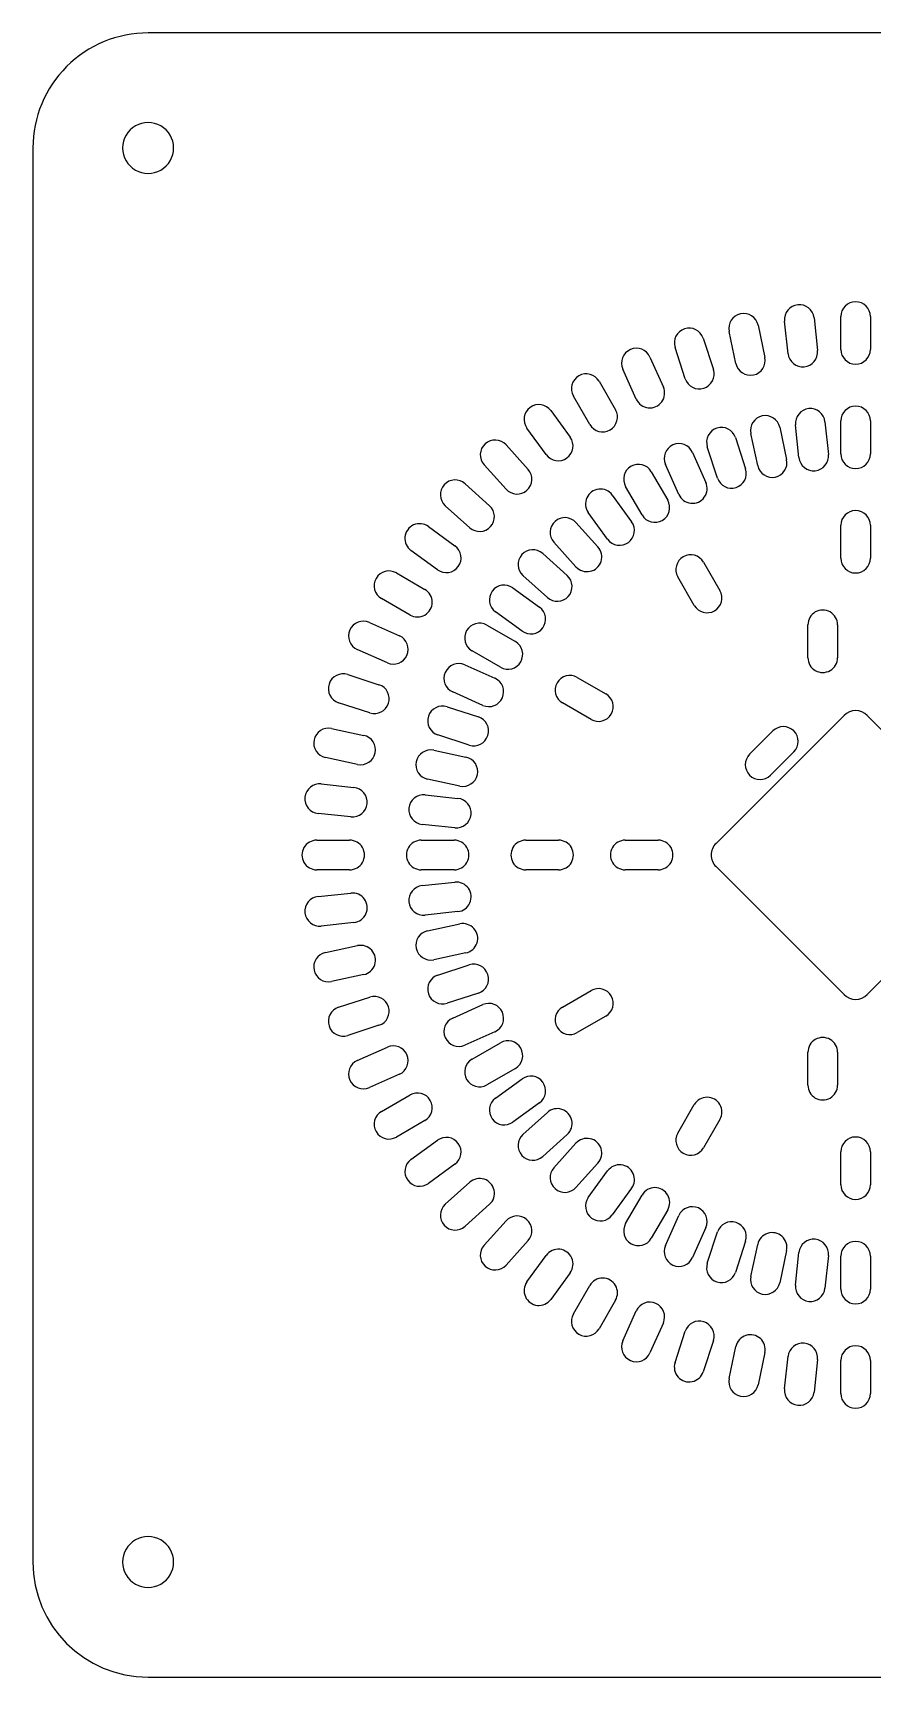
# Model space of a CAD drawing. Extents: x 2 to 207, y 80 to 283.
# Drawn here: x 2.4 to 53.4, y 183.4 to 283.4 of the extents above; entities that cross this region are included whole.
import ezdxf

# ---------------------------------------------------------------- set-up
doc = ezdxf.new("R2010")
doc.units = 0
doc.layers.add('Layer_1', color=7, linetype='CONTINUOUS')

msp = doc.modelspace()

# ---------------------------------------------------------------- linework, layer by layer
at = {"layer": 'Layer_1', "color": 7}
for points in [[(95.412697, 283.4381), (9.412698, 283.4381)], [(2.412698, 276.4381), (2.412698, 190.438089)], [(10.962698, 276.4381), (10.962698, 276.4381)], [(49.884495, 266.102801), (50.093498, 264.113701)], [(51.5127, 264.188101), (51.5127, 266.188102)], [(53.312697, 266.188102), (53.312697, 264.188101)], [(45.139101, 263.329002), (44.723198, 265.285302)], [(46.483898, 265.659602), (46.899696, 263.703302)], [(48.303396, 263.9256), (48.094298, 265.914601)], [(42.054497, 262.405001), (41.436396, 264.307102)], [(43.148297, 264.8633), (43.7664, 262.961202)], [(39.914298, 263.722801), (40.727697, 261.8957)], [(36.817096, 262.250402), (37.817096, 260.518402)], [(39.083399, 261.163601), (38.269897, 262.990702)], [(36.258296, 259.618401), (35.258298, 261.350401)], [(33.890798, 260.4624), (35.066398, 258.844401)], [(33.610196, 257.7864), (32.434599, 259.4044)], [(46.459297, 257.117802), (46.043496, 259.074101)], [(47.804196, 259.448303), (48.219997, 257.492)], [(48.967095, 257.610401), (48.758096, 259.599402)], [(50.5482, 259.787601), (50.757299, 257.798502)], [(51.5127, 257.838101), (51.5127, 259.838102)], [(53.312697, 259.838102), (53.312697, 257.838101)], [(31.167498, 258.378302), (32.505796, 256.892001)], [(44.016697, 256.365801), (43.398696, 258.267902)], [(45.110599, 258.8241), (45.728598, 256.922002)], [(31.168096, 255.687601), (29.829798, 257.173902)], [(41.666097, 255.362501), (40.852698, 257.189602)], [(42.496996, 257.9217), (43.310496, 256.094701)], [(28.676898, 256.021002), (30.163199, 254.682701)], [(39.992096, 256.751201), (40.992096, 255.019101)], [(37.623297, 255.325202), (38.798897, 253.707101)], [(39.433298, 254.1191), (38.433298, 255.851203)], [(28.958799, 253.345001), (27.472498, 254.683302)], [(37.342596, 252.649101), (36.167096, 254.267101)], [(26.446397, 253.416201), (28.064397, 252.240601)], [(35.416497, 253.659301), (36.754696, 252.173102)], [(51.5127, 251.488101), (51.5127, 253.488102)], [(53.312697, 253.488102), (53.312697, 251.488101)], [(35.417096, 250.9686), (34.078798, 252.454901)], [(27.006399, 250.784402), (25.3884, 251.960002)], [(33.395896, 251.772002), (34.882197, 250.433701)], [(43.167096, 251.2519), (44.167096, 249.519903)], [(24.500399, 250.592502), (26.232399, 249.592501)], [(33.677698, 249.096101), (32.191496, 250.434303)], [(42.608298, 248.619902), (41.6083, 250.351902)], [(25.332398, 248.033701), (23.600398, 249.033701)], [(31.583697, 249.683702), (33.201696, 248.508201)], [(32.143696, 247.0519), (30.525598, 248.227503)], [(22.860098, 247.5809), (24.687199, 246.767401)], [(29.999597, 247.417502), (31.731697, 246.417501)], [(49.512696, 245.438103), (49.512696, 247.438102)], [(51.312698, 247.438102), (51.312698, 245.438103)], [(23.955097, 245.123101), (22.127999, 245.936502)], [(30.831696, 244.858701), (29.099599, 245.858701)], [(21.543697, 244.414401), (23.445799, 243.7963)], [(28.661198, 244.998101), (30.488299, 244.1847)], [(35.498898, 244.242502), (37.230898, 243.242501)], [(29.756099, 242.540302), (27.928998, 243.353801)], [(22.889598, 242.084403), (20.987497, 242.7025)], [(27.582897, 242.452101), (29.484999, 241.834102)], [(36.330897, 241.683701), (34.598897, 242.683701)], [(20.565498, 241.127601), (22.521798, 240.711702)], [(51.705596, 241.9234), (43.927397, 234.145201)], [(60.897997, 234.145201), (53.119798, 241.9234)], [(28.928798, 240.122202), (27.0267, 240.740201)], [(47.383397, 240.981602), (45.969195, 239.567401)], [(22.147498, 238.951101), (20.191198, 239.366902)], [(26.776699, 239.807301), (28.732998, 239.3915)], [(47.241998, 238.294601), (48.656197, 239.7088)], [(28.358797, 237.6308), (26.402497, 238.046601)], [(19.936199, 237.756502), (21.9252, 237.547401)], [(26.251398, 237.092701), (28.240399, 236.883702)], [(21.737099, 235.757302), (19.747999, 235.966302)], [(28.052298, 235.093501), (26.063199, 235.302603)], [(19.662698, 234.338102), (21.662699, 234.338102)], [(26.012698, 234.338102), (28.012699, 234.338102)], [(32.362698, 234.338102), (34.362699, 234.338102)], [(38.412698, 234.338102), (40.412697, 234.338102)], [(21.662699, 232.5381), (19.662698, 232.5381)], [(28.012699, 232.5381), (26.012698, 232.5381)], [(34.362696, 232.5381), (32.362698, 232.5381)], [(40.412697, 232.5381), (38.412698, 232.5381)], [(43.9274, 232.731002), (51.705599, 224.952802)], [(53.119798, 224.952802), (60.897997, 232.731002)], [(19.747999, 230.909901), (21.737099, 231.118901)], [(26.063199, 231.5736), (28.052298, 231.782702)], [(21.9252, 229.328802), (19.936199, 229.119701)], [(28.240399, 229.992501), (26.251398, 229.783501)], [(26.402497, 228.829602), (28.358797, 229.245402)], [(20.191198, 227.509301), (22.147498, 227.925102)], [(28.732998, 227.484703), (26.776699, 227.068902)], [(22.521798, 226.164501), (20.565498, 225.748601)], [(27.0267, 226.136002), (28.928798, 226.754001)], [(29.484999, 225.0421), (27.582897, 224.424101)], [(34.598897, 224.192501), (36.3309, 225.192502)], [(20.987497, 224.173703), (22.889598, 224.7918)], [(27.928998, 223.522401), (29.756099, 224.335901)], [(23.445799, 223.079902), (21.543697, 222.461802)], [(37.230898, 223.633701), (35.498898, 222.633701)], [(30.488299, 222.691503), (28.661198, 221.878101)], [(29.099599, 221.017501), (30.831696, 222.017502)], [(22.127999, 220.939701), (23.955097, 221.753102)], [(49.512696, 219.438101), (49.512696, 221.4381)], [(51.312698, 221.4381), (51.312698, 219.438101)], [(24.687199, 220.108802), (22.860098, 219.295302)], [(31.731697, 220.458701), (29.999597, 219.458701)], [(30.525598, 218.6487), (32.143696, 219.824303)], [(23.600398, 217.842501), (25.332398, 218.842502)], [(33.201696, 218.368002), (31.583697, 217.192501)], [(41.608298, 216.524301), (42.608296, 218.256301)], [(26.232399, 217.283701), (24.500399, 216.283701)], [(32.191496, 216.4419), (33.677698, 217.780102)], [(44.167096, 217.3563), (43.167096, 215.624303)], [(25.3884, 214.916201), (27.006399, 216.091801)], [(34.882197, 216.442501), (33.395896, 215.104201)], [(34.078798, 214.421302), (35.417096, 215.9076)], [(51.5127, 213.388101), (51.5127, 215.388102)], [(53.312697, 215.388102), (53.312697, 213.388101)], [(28.0644, 214.635602), (26.4464, 213.460002)], [(36.754696, 214.703101), (35.416497, 213.216902)], [(36.167096, 212.609102), (37.342596, 214.227102)], [(27.472498, 212.192901), (28.958799, 213.531201)], [(38.798897, 213.169102), (37.623297, 211.551)], [(30.163199, 212.193502), (28.676898, 210.855201)], [(38.433298, 211.025), (39.433298, 212.757103)], [(29.829798, 209.702301), (31.168096, 211.188602)], [(40.992096, 211.857102), (39.992096, 210.125002)], [(40.852698, 209.686601), (41.666097, 211.513702)], [(43.310496, 210.781502), (42.496996, 208.954401)], [(43.398696, 208.6083), (44.016697, 210.510402)], [(32.505796, 209.984201), (31.167498, 208.497901)], [(32.434599, 207.4718), (33.610196, 209.089803)], [(45.728595, 209.954201), (45.110596, 208.052102)], [(46.043496, 207.802102), (46.459297, 209.758401)], [(48.219997, 209.384203), (47.804196, 207.4279)], [(48.758096, 207.276801), (48.967098, 209.265802)], [(50.757296, 209.077701), (50.548197, 207.088601)], [(51.5127, 207.038101), (51.5127, 209.038102)], [(53.312697, 209.038102), (53.312697, 207.038101)], [(35.066398, 208.031802), (33.890798, 206.413802)], [(35.258298, 205.525802), (36.258298, 207.257802)], [(37.817096, 206.357801), (36.817096, 204.625801)], [(38.269897, 203.885501), (39.083399, 205.712602)], [(40.727697, 204.9805), (39.914298, 203.153402)], [(41.436399, 202.5691), (42.054499, 204.471202)], [(43.7664, 203.915001), (43.148297, 202.012903)], [(44.723198, 201.590901), (45.139101, 203.547201)], [(46.899696, 203.172901), (46.483898, 201.216601)], [(48.094301, 200.961602), (48.303399, 202.9506)], [(50.093498, 202.762502), (49.884498, 200.773402)], [(51.5127, 200.688101), (51.5127, 202.688102)], [(53.312697, 202.688102), (53.312697, 200.688101)], [(10.962698, 190.438089), (10.962698, 190.438089)], [(9.412698, 183.438103), (95.412697, 183.438103)]]:
    msp.add_lwpolyline(points, dxfattribs=at)
for points in [[(9.412698, 283.4381), (7.556183, 283.4381), (5.775706, 282.700602), (4.462951, 281.387848)], [(4.462951, 281.387848), (3.150196, 280.075093), (2.412698, 278.294616), (2.412698, 276.4381)], [(10.187698, 277.780439), (9.708127, 278.05732), (9.11727, 278.05732), (8.637698, 277.780439)], [(8.637698, 277.780439), (8.158127, 277.503559), (7.862698, 276.991862), (7.862698, 276.4381)], [(10.962698, 276.4381), (10.962698, 276.991862), (10.66727, 277.503559), (10.187698, 277.780439)], [(7.862698, 276.4381), (7.862698, 275.884338), (8.158127, 275.372642), (8.637698, 275.095761)], [(10.187698, 275.095761), (10.66727, 275.372642), (10.962698, 275.884338), (10.962698, 276.4381)], [(8.637698, 275.095761), (9.11727, 274.81888), (9.708127, 274.81888), (10.187698, 275.095761)], [(52.412698, 267.086285), (51.916352, 267.086285), (51.513702, 266.684448), (51.5127, 266.188102)], [(53.312697, 266.188102), (53.311695, 266.684448), (52.909045, 267.086285), (52.412698, 267.086285)], [(45.416528, 266.352492), (44.930428, 266.249168), (44.620074, 265.77141), (44.723263, 265.285282)], [(46.483929, 265.659523), (46.380471, 266.145594), (45.902627, 266.455816), (45.416528, 266.352492)], [(48.895333, 266.903664), (48.401041, 266.851711), (48.042435, 266.408921), (48.094329, 265.914623)], [(49.88447, 266.102778), (49.832458, 266.597064), (49.389625, 266.955617), (48.895333, 266.903664)], [(42.014763, 265.439677), (41.542611, 265.286267), (41.283851, 264.779505), (41.436447, 264.307088)], [(43.148348, 264.863314), (42.994123, 265.335202), (42.486916, 265.593088), (42.014763, 265.439677)], [(38.726079, 264.178788), (38.272036, 263.976634), (38.067809, 263.444706), (38.269905, 262.990637)], [(39.914287, 263.722764), (39.712076, 264.176781), (39.180122, 264.380941), (38.726079, 264.178788)], [(49.292289, 263.12632), (49.785923, 263.178205), (50.144364, 263.619941), (50.093467, 264.113679)], [(51.5127, 264.188101), (51.513702, 263.691755), (51.916352, 263.289918), (52.412698, 263.289918)], [(52.412698, 263.289918), (52.909045, 263.289918), (53.311695, 263.691755), (53.312697, 264.188101)], [(45.139064, 263.329081), (45.242465, 262.842948), (45.720346, 262.532656), (46.206493, 262.63599)], [(46.206493, 262.63599), (46.69264, 262.739323), (47.002999, 263.21716), (46.899733, 263.703322)], [(48.303331, 263.925524), (48.356202, 263.431994), (48.798654, 263.074436), (49.292289, 263.12632)], [(35.588299, 262.57878), (35.158243, 262.330487), (35.010558, 261.780789), (35.258275, 261.350401)], [(36.817118, 262.250402), (36.568249, 262.680125), (36.018354, 262.827073), (35.588299, 262.57878)], [(42.054446, 262.404987), (42.208102, 261.932335), (42.715792, 261.673703), (43.188468, 261.827285)], [(43.188468, 261.827285), (43.661145, 261.980866), (43.919856, 262.488515), (43.766349, 262.961216)], [(39.083306, 261.163539), (39.21389, 260.869486), (39.491515, 260.667509), (39.811485, 260.633775)], [(39.811485, 260.633775), (40.131456, 260.600041), (40.445097, 260.739683), (40.634131, 261.000039)], [(40.634131, 261.000039), (40.823165, 261.260396), (40.858834, 261.60186), (40.727688, 261.895663)], [(32.63369, 260.661517), (32.231563, 260.369354), (32.14242, 259.806521), (32.434582, 259.404394)], [(33.890812, 260.462409), (33.59865, 260.864536), (33.035817, 260.953679), (32.63369, 260.661517)], [(37.487633, 259.289088), (37.918054, 259.537591), (38.065562, 260.087946), (37.817119, 260.518402)], [(46.736729, 260.141292), (46.25063, 260.037968), (45.940276, 259.56021), (46.043465, 259.074082)], [(47.804131, 259.448322), (47.700673, 259.934393), (47.222829, 260.244615), (46.736729, 260.141292)], [(49.559308, 260.586782), (49.065673, 260.534898), (48.707232, 260.093162), (48.75813, 259.599424)], [(50.548265, 259.787579), (50.495395, 260.281109), (50.052943, 260.638666), (49.559308, 260.586782)], [(52.412698, 260.736285), (51.916352, 260.736285), (51.513702, 260.334448), (51.5127, 259.838102)], [(53.312697, 259.838102), (53.311695, 260.334448), (52.909045, 260.736285), (52.412698, 260.736285)], [(36.258273, 259.618401), (36.506837, 259.188015), (37.057213, 259.040584), (37.487633, 259.289088)], [(43.977034, 259.400574), (43.504844, 259.247151), (43.246088, 258.740325), (43.398749, 258.267888)], [(45.11065, 258.824115), (44.956467, 259.296057), (44.449225, 259.553996), (43.977034, 259.400574)], [(29.897591, 258.443697), (29.528689, 258.111535), (29.498389, 257.5434), (29.829869, 257.173885)], [(31.167526, 258.378319), (30.834684, 258.746608), (30.266494, 258.775859), (29.897591, 258.443697)], [(34.867304, 257.587287), (35.269431, 257.87945), (35.358575, 258.442282), (35.066412, 258.844409)], [(41.308779, 258.377789), (40.854736, 258.175636), (40.65051, 257.643707), (40.852605, 257.189639)], [(42.496987, 257.921765), (42.294777, 258.375783), (41.762822, 258.579942), (41.308779, 258.377789)], [(33.610182, 257.786395), (33.902345, 257.384268), (34.465177, 257.295124), (34.867304, 257.587287)], [(38.763522, 257.079195), (38.333617, 256.830989), (38.185858, 256.281562), (38.433275, 255.851203)], [(39.992118, 256.751201), (39.743124, 257.18065), (39.193427, 257.327401), (38.763522, 257.079195)], [(46.459266, 257.117782), (46.562658, 256.63164), (47.040543, 256.321337), (47.526697, 256.424672)], [(47.526697, 256.424672), (48.012852, 256.528007), (48.32321, 257.005856), (48.219932, 257.492023)], [(48.967126, 257.610325), (49.019139, 257.116039), (49.461971, 256.757486), (49.956263, 256.809439)], [(49.956263, 256.809439), (50.450555, 256.861392), (50.809161, 257.304181), (50.757268, 257.798479)], [(51.5127, 257.838101), (51.513702, 257.341755), (51.916352, 256.939918), (52.412698, 256.939918)], [(52.412698, 256.939918), (52.909045, 256.939918), (53.311695, 257.341755), (53.312697, 257.838101)], [(28.676915, 256.020931), (28.307456, 256.352899), (27.738913, 256.322807), (27.406562, 255.953693)], [(32.438374, 255.621795), (32.807437, 255.954101), (32.837579, 256.522546), (32.505728, 256.892018)], [(43.216483, 255.199521), (43.405484, 255.459682), (43.44132, 255.800916), (43.31049, 256.094664)], [(44.016745, 256.365787), (44.170401, 255.893135), (44.678091, 255.634503), (45.150768, 255.788085)], [(45.150768, 255.788085), (45.623444, 255.941666), (45.882156, 256.449315), (45.728649, 256.922016)], [(27.406562, 255.953693), (27.074211, 255.584579), (27.103713, 255.016005), (27.472481, 254.683271)], [(31.168068, 255.687584), (31.500828, 255.318931), (32.06931, 255.289489), (32.438374, 255.621795)], [(36.072895, 255.162243), (35.942115, 254.868461), (35.97802, 254.527223), (36.167081, 254.267095)], [(36.801083, 255.691302), (36.481267, 255.657707), (36.203675, 255.456025), (36.072895, 255.162243)], [(37.623314, 255.325109), (37.434341, 255.585302), (37.120899, 255.724898), (36.801083, 255.691302)], [(40.662636, 253.789787), (41.093057, 254.038291), (41.240565, 254.588646), (40.992122, 255.019101)], [(41.666108, 255.362538), (41.796864, 255.068756), (42.074429, 254.867057), (42.394232, 254.833431)], [(42.394232, 254.833431), (42.714036, 254.799805), (43.027483, 254.93936), (43.216483, 255.199521)], [(30.229058, 253.412379), (30.561382, 253.781463), (30.531916, 254.349982), (30.163216, 254.682732)], [(35.416427, 253.659318), (35.083677, 254.028018), (34.515157, 254.057485), (34.146074, 253.72516)], [(39.433276, 254.1191), (39.68184, 253.688715), (40.232216, 253.541284), (40.662636, 253.789787)], [(52.412698, 254.386285), (51.916352, 254.386285), (51.513702, 253.984448), (51.5127, 253.488102)], [(53.312697, 253.488102), (53.311695, 253.984448), (52.909045, 254.386285), (52.412698, 254.386285)], [(25.551336, 253.510294), (25.257595, 253.379512), (25.055939, 253.101956), (25.022329, 252.782179)], [(26.446405, 253.416217), (26.186275, 253.605214), (25.845076, 253.641075), (25.551336, 253.510294)], [(28.958782, 253.345072), (29.328248, 253.013173), (29.896734, 253.043295), (30.229058, 253.412379)], [(34.146074, 253.72516), (33.77699, 253.392836), (33.746868, 252.824351), (34.078767, 252.454884)], [(38.599704, 252.449987), (39.001831, 252.74215), (39.090975, 253.304983), (38.798812, 253.70711)], [(25.022329, 252.782179), (24.988718, 252.462401), (25.128261, 252.148984), (25.388391, 251.959987)], [(28.263391, 250.983584), (28.555518, 251.385664), (28.466435, 251.948422), (28.064405, 252.240618)], [(33.395913, 251.772033), (33.026524, 252.104599), (32.457481, 252.074763), (32.124897, 251.70539)], [(36.941849, 251.292687), (37.04121, 251.598489), (36.969879, 251.93407), (36.754727, 252.17302)], [(37.342582, 252.649095), (37.634745, 252.246968), (38.197578, 252.157825), (38.599704, 252.449987)], [(32.124897, 251.70539), (31.792313, 251.336017), (31.822122, 250.766972), (32.191479, 250.43437)], [(36.273019, 250.690469), (36.587532, 250.757321), (36.842488, 250.986885), (36.941849, 251.292687)], [(41.938522, 251.579895), (41.508617, 251.331689), (41.360858, 250.782262), (41.608275, 250.351902)], [(43.167118, 251.2519), (42.918124, 251.68135), (42.368427, 251.828101), (41.938522, 251.579895)], [(51.5127, 251.488101), (51.513702, 250.991755), (51.916352, 250.589918), (52.412698, 250.589918)], [(52.412698, 250.589918), (52.909045, 250.589918), (53.311695, 250.991755), (53.312697, 251.488101)], [(23.271085, 250.263039), (23.022581, 249.832618), (23.170012, 249.282243), (23.600398, 249.033679)], [(24.500399, 250.592525), (24.069943, 250.840968), (23.519588, 250.69346), (23.271085, 250.263039)], [(27.006391, 250.784385), (27.40852, 250.492326), (27.971263, 250.581505), (28.263391, 250.983584)], [(34.948796, 249.162713), (35.28138, 249.532086), (35.251571, 250.101131), (34.882214, 250.433733)], [(35.417067, 250.968583), (35.632219, 250.729633), (35.958506, 250.623617), (36.273019, 250.690469)], [(26.682509, 248.81308), (26.682494, 249.134649), (26.510909, 249.431778), (26.232399, 249.592524)], [(30.327026, 249.484286), (30.034989, 249.082332), (30.123915, 248.519767), (30.525691, 248.227486)], [(31.583705, 249.683716), (31.181574, 249.975508), (30.619063, 249.88624), (30.327026, 249.484286)], [(33.67778, 249.09607), (34.047169, 248.763503), (34.616212, 248.79334), (34.948796, 249.162713)], [(43.837636, 248.290589), (44.268057, 248.539092), (44.415565, 249.089447), (44.167122, 249.519903)], [(25.332398, 248.033678), (25.610863, 247.872854), (25.953977, 247.872822), (26.232472, 248.033593)], [(26.232472, 248.033593), (26.510966, 248.194365), (26.682524, 248.49151), (26.682509, 248.81308)], [(33.400501, 247.25122), (33.692576, 247.653225), (33.603585, 248.21587), (33.201705, 248.508116)], [(42.608276, 248.619902), (42.85684, 248.189516), (43.407216, 248.042085), (43.837636, 248.290589)], [(49.962696, 248.217525), (49.684235, 248.056756), (49.512696, 247.759641), (49.512696, 247.438102)], [(50.862697, 248.217525), (50.584236, 248.378295), (50.241158, 248.378295), (49.962696, 248.217525)], [(51.312698, 247.438102), (51.312698, 247.759641), (51.141159, 248.056756), (50.862697, 248.217525)], [(21.672012, 247.124718), (21.469859, 246.670675), (21.674019, 246.138721), (22.128036, 245.93651)], [(22.860163, 247.580892), (22.406094, 247.782988), (21.874165, 247.578761), (21.672012, 247.124718)], [(28.770939, 247.08766), (28.522583, 246.657495), (28.669677, 246.107456), (29.099599, 245.858679)], [(29.999597, 247.417525), (29.569189, 247.665459), (29.019294, 247.517826), (28.770939, 247.08766)], [(32.14369, 247.051886), (32.545821, 246.759984), (33.108427, 246.849215), (33.400501, 247.25122)], [(25.142604, 245.579591), (25.344637, 246.033367), (25.140844, 246.565026), (24.687261, 246.767494)], [(32.06101, 245.188164), (32.309513, 245.618584), (32.162083, 246.16896), (31.731697, 246.417524)], [(23.955137, 245.123112), (24.409106, 244.921512), (24.94057, 245.125814), (25.142604, 245.579591)], [(28.661161, 244.998192), (28.207093, 245.200287), (27.675164, 244.996061), (27.473011, 244.542018)], [(30.831696, 244.858678), (31.262151, 244.610235), (31.812506, 244.757743), (32.06101, 245.188164)], [(49.512696, 245.438103), (49.512696, 245.116563), (49.684235, 244.819449), (49.962696, 244.658679)], [(50.862697, 244.658679), (51.141159, 244.819449), (51.312698, 245.116563), (51.312698, 245.438103)], [(21.543712, 244.414353), (21.071109, 244.567543), (20.563769, 244.308814), (20.410247, 243.836319)], [(27.473011, 244.542018), (27.270858, 244.087975), (27.475017, 243.556021), (27.929035, 243.35381)], [(30.944286, 242.996484), (31.146439, 243.450527), (30.94228, 243.982481), (30.488262, 244.184692)], [(35.498898, 244.242525), (35.068442, 244.490968), (34.518087, 244.34346), (34.269584, 243.913039)], [(49.962696, 244.658679), (50.241158, 244.497909), (50.584236, 244.497909), (50.862697, 244.658679)], [(20.410247, 243.836319), (20.256726, 243.363825), (20.515099, 242.856302), (20.987485, 242.702449)], [(24.023515, 242.662332), (24.177097, 243.135008), (23.918465, 243.642698), (23.445813, 243.796354)], [(34.269584, 243.913039), (34.02108, 243.482618), (34.168511, 242.932243), (34.598897, 242.683679)], [(37.560211, 242.013164), (37.808715, 242.443584), (37.661284, 242.99396), (37.230898, 243.242524)], [(22.889584, 242.084451), (23.362285, 241.930944), (23.869934, 242.189655), (24.023515, 242.662332)], [(27.582912, 242.452053), (27.110309, 242.605243), (26.602968, 242.346514), (26.449447, 241.87402)], [(29.756136, 242.54031), (30.210204, 242.338214), (30.742133, 242.542441), (30.944286, 242.996484)], [(36.330897, 241.683678), (36.761353, 241.435235), (37.311708, 241.582743), (37.560211, 242.013164)], [(53.119803, 241.923409), (52.72928, 242.313931), (52.096117, 242.313931), (51.705594, 241.923409)], [(20.565518, 241.127534), (20.07939, 241.230723), (19.601631, 240.920369), (19.498308, 240.434269)], [(26.449447, 241.87402), (26.295926, 241.401525), (26.554299, 240.894003), (27.026685, 240.74015)], [(30.061758, 240.700341), (30.215218, 241.172644), (29.957119, 241.679989), (29.485013, 241.834052)], [(48.656192, 240.981598), (48.30472, 241.33307), (47.734871, 241.333069), (47.3834, 240.981597)], [(19.498308, 240.434269), (19.394984, 239.94817), (19.705206, 239.470326), (20.191277, 239.366868)], [(23.214688, 239.644331), (23.318012, 240.130431), (23.00779, 240.608275), (22.521719, 240.711733)], [(28.928784, 240.122151), (29.401282, 239.969294), (29.908298, 240.228039), (30.061758, 240.700341)], [(48.656194, 239.708805), (49.007665, 240.060278), (49.007665, 240.630126), (48.656192, 240.981598)], [(22.147478, 238.951067), (22.633606, 238.847878), (23.111365, 239.158232), (23.214688, 239.644331)], [(25.709508, 239.114071), (25.606185, 238.627971), (25.916407, 238.150127), (26.402478, 238.046669)], [(26.776718, 239.807335), (26.29059, 239.910524), (25.812832, 239.60017), (25.709508, 239.114071)], [(29.425987, 238.324132), (29.529311, 238.810232), (29.219089, 239.288076), (28.733018, 239.391534)], [(45.969201, 239.567398), (45.617808, 239.215912), (45.617845, 238.646127), (45.969285, 238.294688)], [(28.358777, 237.630868), (28.844905, 237.527679), (29.322664, 237.838033), (29.425987, 238.324132)], [(45.969285, 238.294688), (46.320724, 237.943248), (46.890509, 237.94321), (47.241995, 238.294604)], [(19.936177, 237.756471), (19.442067, 237.808031), (18.999631, 237.44948), (18.947701, 236.955409)], [(22.725431, 236.558413), (22.777354, 237.052419), (22.419234, 237.495086), (21.925276, 237.547471)], [(26.251376, 237.09267), (25.757321, 237.144131), (25.314989, 236.785597), (25.263066, 236.291591)], [(18.947701, 236.955409), (18.895771, 236.461338), (19.25399, 236.018633), (19.748022, 235.966333)], [(21.737121, 235.757333), (22.231176, 235.705872), (22.673508, 236.064407), (22.725431, 236.558413)], [(25.263066, 236.291591), (25.211143, 235.797584), (25.569264, 235.354917), (26.063221, 235.302532)], [(29.04063, 235.894612), (29.092553, 236.388618), (28.734433, 236.831285), (28.240475, 236.883671)], [(28.05232, 235.093532), (28.546375, 235.042071), (28.988707, 235.400606), (29.04063, 235.894612)], [(19.662698, 234.338102), (19.341158, 234.338102), (19.044044, 234.166563), (18.883274, 233.888102)], [(22.442123, 233.888102), (22.281353, 234.166563), (21.984239, 234.338102), (21.662699, 234.338102)], [(26.012698, 234.338102), (25.691158, 234.338102), (25.394044, 234.166563), (25.233274, 233.888102)], [(28.792123, 233.888102), (28.631353, 234.166563), (28.334239, 234.338102), (28.012699, 234.338102)], [(32.362698, 234.338102), (32.041158, 234.338102), (31.744044, 234.166563), (31.583274, 233.888102)], [(35.14212, 233.888102), (34.981351, 234.166563), (34.684236, 234.338102), (34.362696, 234.338102)], [(38.412698, 234.338102), (38.091159, 234.338102), (37.794044, 234.166563), (37.633275, 233.888102)], [(41.192121, 233.888102), (41.031351, 234.166563), (40.734236, 234.338102), (40.412697, 234.338102)], [(43.927391, 234.145209), (43.739854, 233.957673), (43.634497, 233.703318), (43.634497, 233.438101)], [(18.883274, 233.888102), (18.722504, 233.609641), (18.722504, 233.266562), (18.883274, 232.988101)], [(22.442123, 232.988101), (22.602893, 233.266562), (22.602893, 233.609641), (22.442123, 233.888102)], [(25.233274, 233.888102), (25.072504, 233.609641), (25.072504, 233.266562), (25.233274, 232.988101)], [(28.792123, 232.988101), (28.952893, 233.266562), (28.952893, 233.609641), (28.792123, 233.888102)], [(31.583274, 233.888102), (31.422504, 233.609641), (31.422504, 233.266562), (31.583274, 232.988101)], [(35.14212, 232.988101), (35.30289, 233.266562), (35.30289, 233.609641), (35.14212, 233.888102)], [(37.633275, 233.888102), (37.472505, 233.609641), (37.472505, 233.266562), (37.633275, 232.988101)], [(41.192121, 232.988101), (41.352891, 233.266562), (41.352891, 233.609641), (41.192121, 233.888102)], [(43.634497, 233.438101), (43.634497, 233.172884), (43.739854, 232.91853), (43.927391, 232.730994)], [(18.883274, 232.988101), (19.044044, 232.70964), (19.341158, 232.5381), (19.662698, 232.5381)], [(21.662699, 232.5381), (21.984239, 232.5381), (22.281353, 232.70964), (22.442123, 232.988101)], [(25.233274, 232.988101), (25.394044, 232.70964), (25.691158, 232.5381), (26.012698, 232.5381)], [(28.012699, 232.5381), (28.334239, 232.5381), (28.631353, 232.70964), (28.792123, 232.988101)], [(31.583274, 232.988101), (31.744044, 232.70964), (32.041158, 232.5381), (32.362698, 232.5381)], [(34.362696, 232.5381), (34.684236, 232.5381), (34.981351, 232.70964), (35.14212, 232.988101)], [(37.633275, 232.988101), (37.794044, 232.70964), (38.091159, 232.5381), (38.412698, 232.5381)], [(40.412697, 232.5381), (40.734236, 232.5381), (41.031351, 232.70964), (41.192121, 232.988101)], [(22.559985, 230.753124), (22.37079, 231.013357), (22.057067, 231.152801), (21.737121, 231.11887)], [(26.063221, 231.573671), (25.569264, 231.521286), (25.211143, 231.078619), (25.263066, 230.584612)], [(28.875051, 231.416862), (28.685895, 231.677075), (28.372232, 231.816538), (28.05232, 231.782671)], [(28.969169, 230.521405), (29.100089, 230.81526), (29.064207, 231.156649), (28.875051, 231.416862)], [(19.748022, 230.90987), (19.254064, 230.857485), (18.895944, 230.414818), (18.947867, 229.920812)], [(22.654114, 229.857571), (22.785068, 230.151454), (22.749181, 230.49289), (22.559985, 230.753124)], [(25.263066, 230.584612), (25.314989, 230.090606), (25.757321, 229.732072), (26.251376, 229.783533)], [(28.240475, 229.992532), (28.560438, 230.02592), (28.838249, 230.22755), (28.969169, 230.521405)], [(18.947867, 229.920812), (18.99979, 229.426805), (19.442122, 229.068271), (19.936177, 229.119732)], [(21.925276, 229.328731), (22.245284, 229.362064), (22.523159, 229.563688), (22.654114, 229.857571)], [(29.214916, 228.967333), (28.999703, 229.206307), (28.673329, 229.312286), (28.358777, 229.245335)], [(26.402478, 228.829534), (25.916407, 228.726076), (25.606185, 228.248232), (25.709508, 227.762132)], [(28.733018, 227.484669), (29.047607, 227.551446), (29.302658, 227.78101), (29.402066, 228.086859)], [(29.402066, 228.086859), (29.501474, 228.392708), (29.430129, 228.728358), (29.214916, 228.967333)], [(20.191277, 227.509335), (19.705206, 227.405877), (19.394984, 226.928033), (19.498308, 226.441933)], [(23.004572, 227.647709), (22.789045, 227.886806), (22.46223, 227.992589), (22.147478, 227.925133)], [(23.191874, 226.766521), (23.291518, 227.07261), (23.220099, 227.408612), (23.004572, 227.647709)], [(25.709508, 227.762132), (25.812832, 227.276033), (26.29059, 226.965679), (26.776718, 227.068868)], [(19.498308, 226.441933), (19.601631, 225.955834), (20.07939, 225.64548), (20.565518, 225.748669)], [(22.521719, 226.16447), (22.836696, 226.230867), (23.09223, 226.460432), (23.191874, 226.766521)], [(27.026685, 226.136053), (26.554299, 225.9822), (26.295926, 225.474678), (26.449447, 225.002183)], [(30.061758, 226.175861), (29.908298, 226.648164), (29.401282, 226.906909), (28.928784, 226.754052)], [(29.485013, 225.042151), (29.957119, 225.196214), (30.215218, 225.703559), (30.061758, 226.175861)], [(26.449447, 225.002183), (26.602968, 224.529688), (27.110309, 224.27096), (27.582912, 224.424149)], [(37.560211, 224.863039), (37.311708, 225.29346), (36.761353, 225.440968), (36.330897, 225.192525)], [(20.987485, 224.173753), (20.515099, 224.019901), (20.256726, 223.512378), (20.410247, 223.039884)], [(24.023515, 224.213871), (23.869934, 224.686548), (23.362285, 224.945259), (22.889584, 224.791752)], [(23.445813, 223.079849), (23.918465, 223.233505), (24.177097, 223.741195), (24.023515, 224.213871)], [(30.944286, 223.879719), (30.742133, 224.333762), (30.210204, 224.537989), (29.756136, 224.335893)], [(34.598897, 224.192524), (34.168511, 223.94396), (34.02108, 223.393584), (34.269584, 222.963164)], [(37.230898, 223.633679), (37.661284, 223.882243), (37.808715, 224.432618), (37.560211, 224.863039)], [(51.705594, 224.952794), (52.096117, 224.562272), (52.72928, 224.562272), (53.119803, 224.952794)], [(20.410247, 223.039884), (20.563769, 222.567389), (21.071109, 222.30866), (21.543712, 222.46185)], [(27.929035, 223.522393), (27.475017, 223.320182), (27.270858, 222.788228), (27.473011, 222.334185)], [(30.488262, 222.691511), (30.94228, 222.893722), (31.146439, 223.425676), (30.944286, 223.879719)], [(27.473011, 222.334185), (27.675164, 221.880142), (28.207093, 221.675915), (28.661161, 221.878011)], [(32.06101, 221.688039), (31.812506, 222.11846), (31.262151, 222.265968), (30.831696, 222.017525)], [(34.269584, 222.963164), (34.518087, 222.532743), (35.068442, 222.385235), (35.498898, 222.633678)], [(49.962696, 222.217524), (49.684235, 222.056754), (49.512696, 221.759639), (49.512696, 221.4381)], [(50.862697, 222.217524), (50.584236, 222.378293), (50.241158, 222.378293), (49.962696, 222.217524)], [(51.312698, 221.4381), (51.312698, 221.759639), (51.141159, 222.056754), (50.862697, 222.217524)], [(25.142604, 221.296612), (24.94057, 221.750389), (24.409106, 221.954691), (23.955137, 221.753091)], [(24.687261, 220.108709), (25.140844, 220.311177), (25.344637, 220.842835), (25.142604, 221.296612)], [(29.099599, 221.017524), (28.669677, 220.768747), (28.522583, 220.218708), (28.770939, 219.788543)], [(31.731697, 220.458679), (32.162083, 220.707243), (32.309513, 221.257618), (32.06101, 221.688039)], [(22.128036, 220.939693), (21.674019, 220.737482), (21.469859, 220.205528), (21.672012, 219.751485)], [(33.40069, 219.625019), (33.108563, 220.027098), (32.545819, 220.116277), (32.14369, 219.824218)], [(21.672012, 219.751485), (21.874165, 219.297442), (22.406094, 219.093215), (22.860163, 219.295311)], [(26.561712, 218.513039), (26.313208, 218.94346), (25.762854, 219.090968), (25.332398, 218.842525)], [(28.770939, 219.788543), (29.019294, 219.358377), (29.569189, 219.210744), (29.999597, 219.458678)], [(33.201705, 218.367985), (33.603734, 218.660181), (33.692818, 219.22294), (33.40069, 219.625019)], [(49.512696, 219.438101), (49.512696, 219.116562), (49.684235, 218.819447), (49.962696, 218.658677)], [(50.862697, 218.658677), (51.141159, 218.819447), (51.312698, 219.116562), (51.312698, 219.438101)], [(26.232399, 217.283679), (26.662785, 217.532243), (26.810216, 218.082618), (26.561712, 218.513039)], [(30.525691, 218.648717), (30.123915, 218.356436), (30.034989, 217.793871), (30.327026, 217.391917)], [(34.558585, 217.968107), (34.252491, 218.067424), (33.916661, 217.995753), (33.67778, 217.78013)], [(43.387718, 218.706411), (43.066148, 218.706396), (42.769019, 218.534811), (42.608273, 218.256301)], [(44.167204, 218.256374), (44.006432, 218.534868), (43.709287, 218.706426), (43.387718, 218.706411)], [(44.167119, 217.3563), (44.327943, 217.634765), (44.327975, 217.977879), (44.167204, 218.256374)], [(49.962696, 218.658677), (50.241158, 218.497908), (50.584236, 218.497908), (50.862697, 218.658677)], [(23.600398, 217.842524), (23.170012, 217.59396), (23.022581, 217.043584), (23.271085, 216.613164)], [(30.327026, 217.391917), (30.619063, 216.989963), (31.181574, 216.900695), (31.583705, 217.192487)], [(35.16123, 217.298801), (35.094453, 217.6136), (34.864678, 217.86879), (34.558585, 217.968107)], [(34.882214, 216.44247), (35.121625, 216.657504), (35.228008, 216.984003), (35.16123, 217.298801)], [(23.271085, 216.613164), (23.519588, 216.182743), (24.069943, 216.035235), (24.500399, 216.283678)], [(28.263391, 215.892619), (27.971263, 216.294698), (27.40852, 216.383877), (27.006391, 216.091818)], [(32.191479, 216.441833), (31.822122, 216.109231), (31.792313, 215.540186), (32.124897, 215.170813)], [(36.273019, 216.185734), (35.958506, 216.252586), (35.632219, 216.14657), (35.417067, 215.90762)], [(36.941849, 215.583516), (36.842488, 215.889318), (36.587532, 216.118882), (36.273019, 216.185734)], [(41.608275, 216.524301), (41.360858, 216.093941), (41.508617, 215.544514), (41.938522, 215.296308)], [(52.412698, 216.286285), (51.916352, 216.286285), (51.513702, 215.884448), (51.5127, 215.388102)], [(53.312697, 215.388102), (53.311695, 215.884448), (52.909045, 216.286285), (52.412698, 216.286285)], [(28.064405, 214.635585), (28.466435, 214.927781), (28.555518, 215.490539), (28.263391, 215.892619)], [(32.124897, 215.170813), (32.457481, 214.80144), (33.026524, 214.771603), (33.395913, 215.10417)], [(36.754727, 214.703183), (36.969879, 214.942133), (37.04121, 215.277714), (36.941849, 215.583516)], [(41.938522, 215.296308), (42.368427, 215.048102), (42.918124, 215.194853), (43.167118, 215.624303)], [(25.388391, 214.916215), (24.986264, 214.624053), (24.897121, 214.06122), (25.189283, 213.659093)], [(34.078767, 214.421319), (33.746916, 214.051847), (33.777058, 213.483401), (34.146121, 213.151095)], [(38.164773, 214.59317), (37.844996, 214.62678), (37.531578, 214.487238), (37.342582, 214.227108)], [(38.892888, 214.064163), (38.762107, 214.357904), (38.484551, 214.55956), (38.164773, 214.59317)], [(38.798812, 213.169093), (38.987808, 213.429224), (39.02367, 213.770422), (38.892888, 214.064163)], [(25.189283, 213.659093), (25.481446, 213.256966), (26.044279, 213.167823), (26.446405, 213.459985)], [(29.839556, 213.719053), (29.533481, 213.818373), (29.197667, 213.746723), (28.958782, 213.531131)], [(30.442174, 213.049777), (30.375392, 213.364557), (30.145631, 213.619733), (29.839556, 213.719053)], [(30.163216, 212.193471), (30.402598, 212.408512), (30.508957, 212.734997), (30.442174, 213.049777)], [(34.146121, 213.151095), (34.515184, 212.818789), (35.083667, 212.848231), (35.416427, 213.216885)], [(40.212718, 213.207212), (39.891148, 213.207197), (39.594019, 213.035612), (39.433273, 212.757103)], [(40.992204, 212.757175), (40.831432, 213.03567), (40.534287, 213.207227), (40.212718, 213.207212)], [(51.5127, 213.388101), (51.513702, 212.891755), (51.916352, 212.489918), (52.412698, 212.489918)], [(52.412698, 212.489918), (52.909045, 212.489918), (53.311695, 212.891755), (53.312697, 213.388101)], [(27.472481, 212.192932), (27.103713, 211.860197), (27.074211, 211.291623), (27.406562, 210.92251)], [(36.167081, 212.609108), (35.874919, 212.206981), (35.964062, 211.644148), (36.366189, 211.351986)], [(40.992119, 211.857102), (41.152943, 212.135566), (41.152975, 212.47868), (40.992204, 212.757175)], [(42.854316, 211.969689), (42.400273, 212.171842), (41.868319, 211.967683), (41.666108, 211.513665)], [(32.438374, 211.254408), (32.06931, 211.586714), (31.500828, 211.557272), (31.168068, 211.188619)], [(32.505728, 209.984185), (32.837579, 210.353657), (32.807437, 210.922102), (32.438374, 211.254408)], [(36.366189, 211.351986), (36.768316, 211.059823), (37.331149, 211.148967), (37.623311, 211.551094)], [(38.433275, 211.025), (38.185889, 210.594643), (38.333655, 210.045244), (38.763545, 209.797047)], [(43.31049, 210.781539), (43.512586, 211.235607), (43.308359, 211.767536), (42.854316, 211.969689)], [(45.150768, 211.088118), (44.678091, 211.2417), (44.170401, 210.983068), (44.016745, 210.510416)], [(45.728649, 209.954187), (45.882156, 210.426888), (45.623444, 210.934537), (45.150768, 211.088118)], [(27.406562, 210.92251), (27.738913, 210.553396), (28.307456, 210.523304), (28.676915, 210.855272)], [(38.763545, 209.797047), (39.193435, 209.54885), (39.743112, 209.695581), (39.992118, 210.125002)], [(47.061469, 210.427343), (46.755647, 210.327963), (46.526083, 210.072966), (46.459263, 209.758421)], [(47.941861, 210.24021), (47.702901, 210.455388), (47.367291, 210.526724), (47.061469, 210.427343)], [(48.219929, 209.38418), (48.286823, 209.698709), (48.180822, 210.025033), (47.941861, 210.24021)], [(49.956263, 210.066764), (49.461971, 210.118717), (49.019139, 209.760164), (48.967126, 209.265878)], [(50.757268, 209.077723), (50.809161, 209.572022), (50.450555, 210.014811), (49.956263, 210.066764)], [(29.829869, 209.702318), (29.498389, 209.332803), (29.528689, 208.764668), (29.897591, 208.432506)], [(34.432373, 209.455871), (34.112596, 209.489481), (33.799178, 209.349939), (33.610182, 209.089808)], [(35.160488, 208.926863), (35.029707, 209.220604), (34.752151, 209.42226), (34.432373, 209.455871)], [(40.852605, 209.686564), (40.65051, 209.232496), (40.854736, 208.700567), (41.308779, 208.498414)], [(52.412698, 209.936285), (51.916352, 209.936285), (51.513702, 209.534448), (51.5127, 209.038102)], [(53.312697, 209.038102), (53.311695, 209.534448), (52.909045, 209.936285), (52.412698, 209.936285)], [(29.897591, 208.432506), (30.266494, 208.100344), (30.834684, 208.129595), (31.167526, 208.497884)], [(35.066412, 208.031794), (35.255408, 208.291924), (35.29127, 208.633123), (35.160488, 208.926863)], [(41.308779, 208.498414), (41.762822, 208.296261), (42.294777, 208.50042), (42.496987, 208.954437)], [(43.398746, 208.608315), (43.246085, 208.135877), (43.504841, 207.629052), (43.977032, 207.475629)], [(43.977032, 207.475629), (44.449222, 207.322206), (44.956464, 207.580146), (45.110647, 208.052088)], [(32.434582, 207.471808), (32.245586, 207.211678), (32.209725, 206.870479), (32.340506, 206.576739)], [(37.037718, 207.707912), (36.716148, 207.707897), (36.419019, 207.536312), (36.258273, 207.257802)], [(37.817204, 207.257875), (37.656432, 207.536369), (37.359287, 207.707926), (37.037718, 207.707912)], [(37.817119, 206.357801), (37.977943, 206.636266), (37.977975, 206.97938), (37.817204, 207.257875)], [(46.043465, 207.802121), (45.940276, 207.315993), (46.25063, 206.838235), (46.736729, 206.734911)], [(46.736729, 206.734911), (47.222829, 206.631588), (47.700673, 206.94181), (47.804131, 207.427881)], [(48.75813, 207.276779), (48.707232, 206.783041), (49.065673, 206.341305), (49.559308, 206.289421)], [(49.559308, 206.289421), (50.052943, 206.237536), (50.495395, 206.595094), (50.548265, 207.088624)], [(51.5127, 207.038101), (51.513702, 206.541755), (51.916352, 206.139918), (52.412698, 206.139918)], [(52.412698, 206.139918), (52.909045, 206.139918), (53.311695, 206.541755), (53.312697, 207.038101)], [(32.340506, 206.576739), (32.471288, 206.282998), (32.748844, 206.081342), (33.068621, 206.047732)], [(33.068621, 206.047732), (33.388399, 206.014121), (33.701816, 206.153664), (33.890812, 206.413794)], [(40.271514, 206.168687), (39.817471, 206.37084), (39.285517, 206.166681), (39.083306, 205.712664)], [(40.727688, 204.980537), (40.929784, 205.434605), (40.725557, 205.966534), (40.271514, 206.168687)], [(35.258275, 205.525802), (35.010558, 205.095414), (35.158243, 204.545716), (35.588299, 204.297423)], [(43.188471, 205.048918), (42.715795, 205.2025), (42.208105, 204.943868), (42.054449, 204.471216)], [(43.766352, 203.914987), (43.919859, 204.387688), (43.661147, 204.895337), (43.188471, 205.048918)], [(35.588299, 204.297423), (36.018354, 204.04913), (36.568249, 204.196078), (36.817118, 204.625801)], [(45.741269, 204.216063), (45.435443, 204.116679), (45.205878, 203.861674), (45.139064, 203.547122)], [(46.621674, 204.028928), (46.382711, 204.244111), (46.047095, 204.315448), (45.741269, 204.216063)], [(46.899733, 203.172881), (46.966635, 203.487414), (46.860637, 203.813745), (46.621674, 204.028928)], [(38.269905, 203.885566), (38.067809, 203.431497), (38.272036, 202.899568), (38.726079, 202.697415)], [(38.726079, 202.697415), (39.180122, 202.495262), (39.712076, 202.699421), (39.914287, 203.153439)], [(49.292289, 203.749882), (48.798654, 203.801767), (48.356202, 203.444209), (48.303331, 202.950679)], [(50.093467, 202.762524), (50.144364, 203.256262), (49.785923, 203.697998), (49.292289, 203.749882)], [(52.412698, 203.586285), (51.916352, 203.586285), (51.513702, 203.184448), (51.5127, 202.688102)], [(53.312697, 202.688102), (53.311695, 203.184448), (52.909045, 203.586285), (52.412698, 203.586285)], [(41.436447, 202.569115), (41.336445, 202.263133), (41.407481, 201.927039), (41.622743, 201.687691)], [(42.479546, 201.409301), (42.794382, 201.476411), (43.049401, 201.706564), (43.148348, 202.012888)], [(41.622743, 201.687691), (41.838005, 201.448343), (42.164711, 201.342191), (42.479546, 201.409301)], [(44.723263, 201.590921), (44.619998, 201.104759), (44.930356, 200.626923), (45.416503, 200.523589)], [(45.416503, 200.523589), (45.902651, 200.420255), (46.380531, 200.730547), (46.483932, 201.21668)], [(48.094326, 200.96158), (48.042432, 200.467282), (48.401039, 200.024492), (48.89533, 199.972539)], [(48.89533, 199.972539), (49.389622, 199.920586), (49.832455, 200.279139), (49.884467, 200.773425)], [(51.5127, 200.688101), (51.513702, 200.191755), (51.916352, 199.789918), (52.412698, 199.789918)], [(52.412698, 199.789918), (52.909045, 199.789918), (53.311695, 200.191755), (53.312697, 200.688101)], [(10.187698, 191.780428), (9.708127, 192.057309), (9.11727, 192.057309), (8.637698, 191.780428)], [(8.637698, 191.780428), (8.158127, 191.503547), (7.862698, 190.99185), (7.862698, 190.438089)], [(10.962698, 190.438089), (10.962698, 190.99185), (10.66727, 191.503547), (10.187698, 191.780428)], [(2.412698, 190.438089), (2.412706, 186.572101), (5.546711, 183.438103), (9.412698, 183.438103)], [(7.862698, 190.438089), (7.862698, 189.884327), (8.158127, 189.37263), (8.637698, 189.095749)], [(10.187698, 189.095749), (10.66727, 189.37263), (10.962698, 189.884327), (10.962698, 190.438089)], [(8.637698, 189.095749), (9.11727, 188.818868), (9.708127, 188.818868), (10.187698, 189.095749)]]:
    msp.add_open_spline(points, degree=3, dxfattribs=at)

doc.saveas('drawing.dxf')
